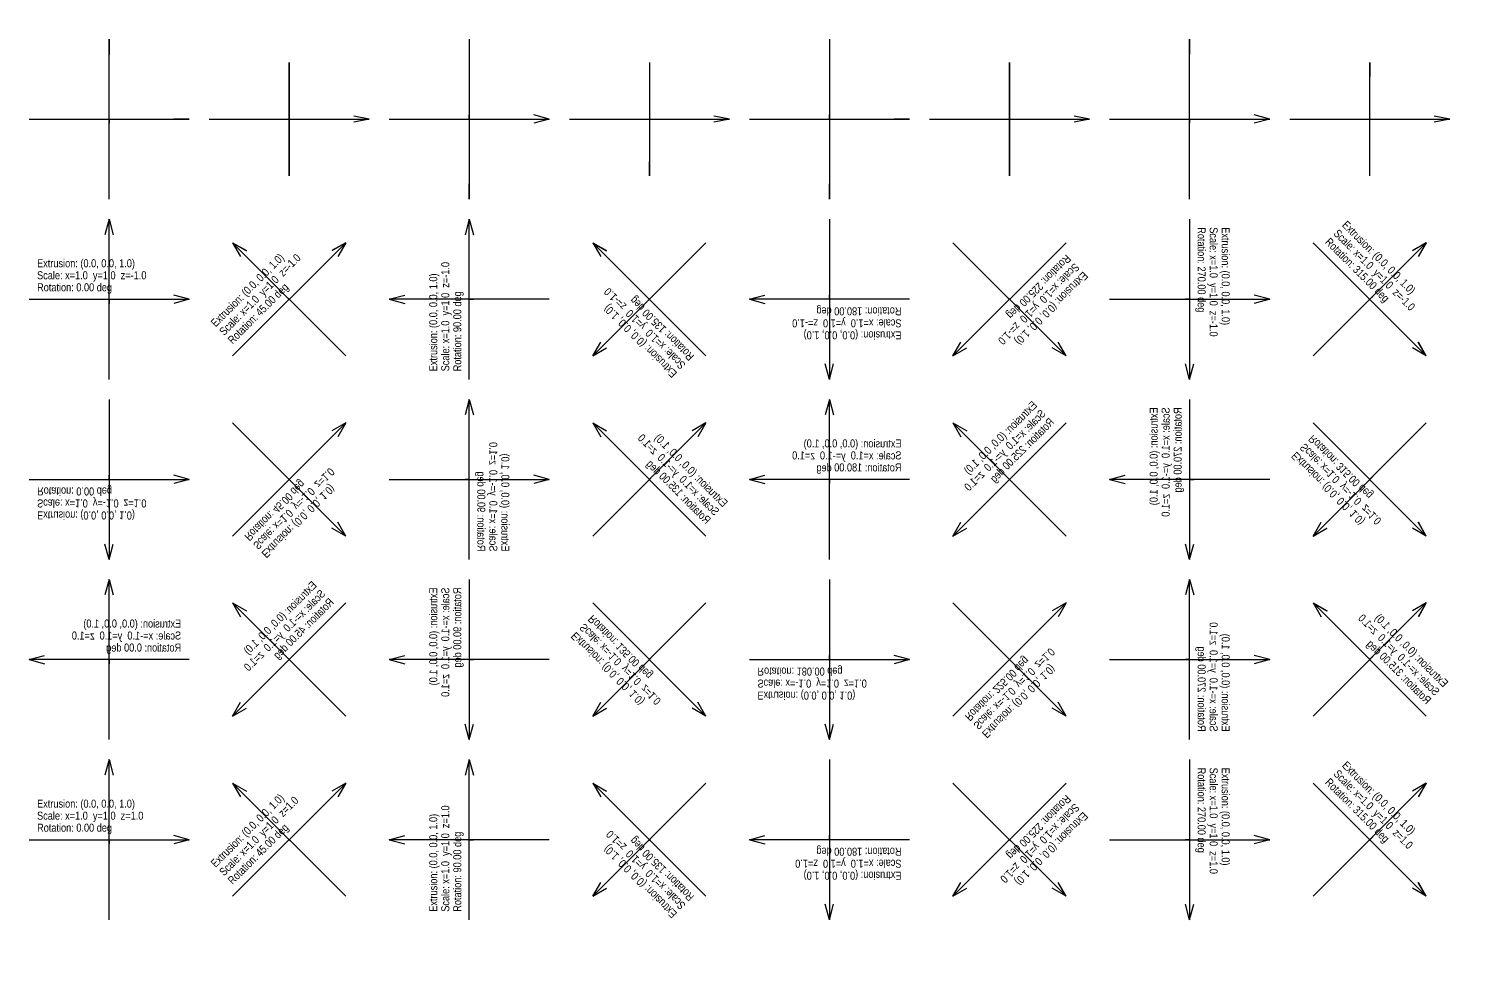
# Model space of a CAD drawing. Header units: metres. Extents: x -2 to 34, y -3 to 106.
# Drawn here: x -2 to 34.33, y -2.83 to 20.25 of the extents above; entities that cross this region are included whole.
import ezdxf

# ---------------------------------------------------------------- set-up
doc = ezdxf.new("R2010")
doc.units = ezdxf.units.M
for name, color, linetype in [('ARROWS', 7, 'Continuous'), ('CONFIG', 7, 'Continuous'), ('EXPLODE', 7, 'Continuous')]:
    doc.layers.add(name, color=color, linetype=linetype)
doc.styles.add('CONFIG', font='OpenSansCondensed-Light.ttf')

# ---------------------------------------------------------------- blocks, each defined once
blk = doc.blocks.new('BASE')
at = {"layer": 'ARROWS', "color": 3}
for p, q in [((0, 2), (-0.104, 1.614)), ((0, -2), (0, 2)), ((0, 2), (0.104, 1.614))]:
    blk.add_line(p, q, dxfattribs=at)
at = {"layer": 'ARROWS', "color": 1}
for p, q in [((-2, 0), (2, 0)), ((2, 0), (1.614, 0.104)), ((2, 0), (1.614, -0.104))]:
    blk.add_line(p, q, dxfattribs=at)
at = {"layer": 'ARROWS', "color": 5}
for p, q in [((0, 0, 2), (0, 0.104, 1.614)), ((0, 0, -2), (0, 0, 2)), ((0, 0, 2), (0, -0.104, 1.614))]:
    blk.add_line(p, q, dxfattribs=at)
at = {"style": 'CONFIG'}
for tag, p in [('EXTRUSION', (-1.8, 0.8)), ('SCALE', (-1.8, 0.5)), ('ROTATION', (-1.8, 0.2))]:
    blk.add_attdef(tag, p, '', height=0.2, dxfattribs=at)

msp = doc.modelspace()

# ---------------------------------------------------------------- linework, layer by layer
at = {"layer": 'EXPLODE', "color": 6}
for p, q in [((0, 16), (0, 20)), ((0, 20), (0, 19.614, 0.104)), ((0, 20), (0, 19.614, -0.104)), ((9, 20), (9, 16)), ((18, 20), (18, 16)), ((27, 16), (27, 20)), ((27, 20), (27, 19.614, 0.104)), ((27, 20), (27, 19.614, -0.104)), ((4.5, 16.586, -1.414), (4.5, 19.414, 1.414)), ((4.5, 19.414, 1.414), (4.5, 19.068, 1.214)), ((4.5, 19.414, 1.414), (4.5, 19.214, 1.068)), ((4.5, 19.414, -1.414), (4.5, 16.586, 1.414)), ((13.5, 19.414, -1.414), (13.5, 16.586, 1.414)), ((13.5, 19.414, 1.414), (13.5, 16.586, -1.414)), ((22.5, 19.414, 1.414), (22.5, 16.586, -1.414)), ((22.5, 16.586, 1.414), (22.5, 19.414, -1.414)), ((22.5, 19.414, -1.414), (22.5, 19.214, -1.068)), ((22.5, 19.414, -1.414), (22.5, 19.068, -1.214)), ((31.5, 16.586, 1.414), (31.5, 19.414, -1.414)), ((31.5, 19.414, -1.414), (31.5, 19.214, -1.068)), ((31.5, 19.414, -1.414), (31.5, 19.068, -1.214)), ((31.5, 16.586, -1.414), (31.5, 19.414, 1.414)), ((31.5, 19.414, 1.414), (31.5, 19.068, 1.214)), ((31.5, 19.414, 1.414), (31.5, 19.214, 1.068)), ((-2, 18), (2, 18)), ((0, 18, 2), (0, 18.104, 1.614)), ((0, 18, -2), (0, 18, 2)), ((0, 18, 2), (0, 17.896, 1.614)), ((2, 18), (1.614, 18, 0.104)), ((2, 18), (1.614, 18, -0.104)), ((2.5, 18), (6.5, 18)), ((6.5, 18), (6.114, 18.073, -0.073)), ((6.5, 18), (6.114, 17.927, 0.073)), ((7, 18), (11, 18)), ((9, 18, 2), (9, 18.104, 1.614)), ((9, 18, -2), (9, 18, 2)), ((9, 18, 2), (9, 17.896, 1.614)), ((11, 18), (10.614, 18.104)), ((11, 18), (10.614, 17.896)), ((11.5, 18), (15.5, 18)), ((15.5, 18), (15.114, 18.073, 0.073)), ((15.5, 18), (15.114, 17.927, -0.073)), ((16, 18), (20, 18)), ((18, 18, -2), (18, 18.104, -1.614)), ((18, 18, 2), (18, 18, -2)), ((18, 18, -2), (18, 17.896, -1.614)), ((20, 18), (19.614, 18, -0.104)), ((20, 18), (19.614, 18, 0.104)), ((20.5, 18), (24.5, 18)), ((24.5, 18), (24.114, 18.073, -0.073)), ((24.5, 18), (24.114, 17.927, 0.073)), ((25, 18), (29, 18)), ((27, 18, -2), (27, 18.104, -1.614)), ((27, 18, 2), (27, 18, -2)), ((27, 18, -2), (27, 17.896, -1.614)), ((29, 18), (28.614, 18.104)), ((29, 18), (28.614, 17.896)), ((29.5, 18), (33.5, 18)), ((33.5, 18), (33.114, 18.073, 0.073)), ((33.5, 18), (33.114, 17.927, -0.073)), ((4.5, 16.586, 1.414), (4.5, 16.932, 1.214)), ((4.5, 16.586, 1.414), (4.5, 16.786, 1.068)), ((13.5, 16.586, 1.414), (13.5, 16.932, 1.214)), ((13.5, 16.586, -1.414), (13.5, 16.932, -1.214)), ((13.5, 16.586, 1.414), (13.5, 16.786, 1.068)), ((13.5, 16.586, -1.414), (13.5, 16.786, -1.068)), ((22.5, 16.586, -1.414), (22.5, 16.932, -1.214)), ((22.5, 16.586, -1.414), (22.5, 16.786, -1.068)), ((9, 16), (9, 16.386, -0.104)), ((9, 16), (9, 16.386, 0.104)), ((18, 16), (18, 16.386, -0.104)), ((18, 16), (18, 16.386, 0.104)), ((0, 15.5), (-0.104, 15.114)), ((0, 11.5), (0, 15.5)), ((0, 15.5), (0.104, 15.114)), ((9, 15.5), (8.896, 15.114)), ((9, 11.5), (9, 15.5)), ((9, 15.5), (9.104, 15.114)), ((18, 15.5), (18, 11.5)), ((27, 15.5), (27, 11.5)), ((3.086, 12.086), (5.914, 14.914)), ((5.914, 12.086), (3.086, 14.914)), ((3.086, 14.914), (3.286, 14.568)), ((3.086, 14.914), (3.432, 14.714)), ((5.914, 14.914), (5.568, 14.714)), ((5.914, 14.914), (5.714, 14.568)), ((14.914, 12.086), (12.086, 14.914)), ((12.086, 14.914), (12.286, 14.568)), ((12.086, 14.914), (12.432, 14.714)), ((14.914, 14.914), (12.086, 12.086)), ((23.914, 14.914), (21.086, 12.086)), ((21.086, 14.914), (23.914, 12.086)), ((30.086, 14.914), (32.914, 12.086)), ((30.086, 12.086), (32.914, 14.914)), ((32.914, 14.914), (32.568, 14.714)), ((32.914, 14.914), (32.714, 14.568)), ((-2, 13.5), (2, 13.5)), ((0, 13.5, -2), (0, 13.604, -1.614)), ((0, 13.5, 2), (0, 13.5, -2)), ((0, 13.5, -2), (0, 13.396, -1.614)), ((2, 13.5), (1.614, 13.604)), ((2, 13.5), (1.614, 13.396)), ((4.5, 13.5, -2), (4.427, 13.573, -1.614)), ((4.5, 13.5, 2), (4.5, 13.5, -2)), ((4.5, 13.5, -2), (4.573, 13.427, -1.614)), ((7, 13.5), (7.386, 13.604)), ((11, 13.5), (7, 13.5)), ((7, 13.5), (7.386, 13.396)), ((9, 13.5, -2), (8.896, 13.5, -1.614)), ((9, 13.5, 2), (9, 13.5, -2)), ((9, 13.5, -2), (9.104, 13.5, -1.614)), ((13.5, 13.5, -2), (13.427, 13.427, -1.614)), ((13.5, 13.5, -2), (13.573, 13.573, -1.614)), ((13.5, 13.5, 2), (13.5, 13.5, -2)), ((16, 13.5), (16.386, 13.604)), ((20, 13.5), (16, 13.5)), ((16, 13.5), (16.386, 13.396)), ((18, 13.5, -2), (18, 13.604, -1.614)), ((18, 13.5, 2), (18, 13.5, -2)), ((18, 13.5, -2), (18, 13.396, -1.614)), ((22.5, 13.5, -2), (22.427, 13.573, -1.614)), ((22.5, 13.5, 2), (22.5, 13.5, -2)), ((22.5, 13.5, -2), (22.573, 13.427, -1.614)), ((25, 13.5), (29, 13.5)), ((27, 13.5, -2), (26.896, 13.5, -1.614)), ((27, 13.5, 2), (27, 13.5, -2)), ((27, 13.5, -2), (27.104, 13.5, -1.614)), ((29, 13.5), (28.614, 13.604)), ((29, 13.5), (28.614, 13.396)), ((31.5, 13.5, -2), (31.427, 13.427, -1.614)), ((31.5, 13.5, -2), (31.573, 13.573, -1.614)), ((31.5, 13.5, 2), (31.5, 13.5, -2)), ((12.086, 12.086), (12.286, 12.432)), ((21.086, 12.086), (21.286, 12.432)), ((23.914, 12.086), (23.714, 12.432)), ((32.914, 12.086), (32.714, 12.432)), ((12.086, 12.086), (12.432, 12.286)), ((21.086, 12.086), (21.432, 12.286)), ((23.914, 12.086), (23.568, 12.286)), ((32.914, 12.086), (32.568, 12.286)), ((18, 11.5), (17.896, 11.886)), ((18, 11.5), (18.104, 11.886)), ((27, 11.5), (26.896, 11.886)), ((27, 11.5), (27.104, 11.886)), ((0, 11), (0, 7)), ((9, 11), (8.896, 10.614)), ((9, 7), (9, 11)), ((9, 11), (9.104, 10.614)), ((18, 11), (17.896, 10.614)), ((18, 7), (18, 11)), ((18, 11), (18.104, 10.614)), ((27, 11), (27, 7)), ((3.086, 7.586), (5.914, 10.414)), ((3.086, 10.414), (5.914, 7.586)), ((5.914, 10.414), (5.568, 10.214)), ((5.914, 10.414), (5.714, 10.068)), ((14.914, 7.586), (12.086, 10.414)), ((12.086, 10.414), (12.432, 10.214)), ((12.086, 10.414), (12.286, 10.068)), ((12.086, 7.586), (14.914, 10.414)), ((14.914, 10.414), (14.568, 10.214)), ((14.914, 10.414), (14.714, 10.068)), ((23.914, 10.414), (21.086, 7.586)), ((23.914, 7.586), (21.086, 10.414)), ((21.086, 10.414), (21.432, 10.214)), ((21.086, 10.414), (21.286, 10.068)), ((30.086, 10.414), (32.914, 7.586)), ((32.914, 10.414), (30.086, 7.586)), ((0, 9, 2), (0, 9.104, 1.614)), ((2, 9), (1.614, 9.104)), ((11, 9), (10.614, 9.104)), ((16, 9), (16.386, 9.104)), ((18, 9, 2), (18, 9.104, 1.614)), ((25, 9), (25.386, 9.104)), ((-2, 9), (2, 9)), ((0, 9, -2), (0, 9, 2)), ((0, 9, 2), (0, 8.896, 1.614)), ((2, 9), (1.614, 8.896)), ((4.5, 9, 2), (4.427, 9.073, 1.614)), ((4.5, 9, -2), (4.5, 9, 2)), ((4.5, 9, 2), (4.573, 8.927, 1.614)), ((7, 9), (11, 9)), ((9, 9, 2), (8.896, 9, 1.614)), ((9, 9, -2), (9, 9, 2)), ((9, 9, 2), (9.104, 9, 1.614)), ((11, 9), (10.614, 8.896)), ((13.5, 9, 2), (13.427, 8.927, 1.614)), ((13.5, 9, 2), (13.573, 9.073, 1.614)), ((13.5, 9, -2), (13.5, 9, 2)), ((20, 9), (16, 9)), ((16, 9), (16.386, 8.896)), ((18, 9, -2), (18, 9, 2)), ((18, 9, 2), (18, 8.896, 1.614)), ((22.5, 9, 2), (22.427, 9.073, 1.614)), ((22.5, 9, -2), (22.5, 9, 2)), ((22.5, 9, 2), (22.573, 8.927, 1.614)), ((29, 9), (25, 9)), ((25, 9), (25.386, 8.896)), ((27, 9, 2), (26.896, 9, 1.614)), ((27, 9, -2), (27, 9, 2)), ((27, 9, 2), (27.104, 9, 1.614)), ((31.5, 9, 2), (31.427, 8.927, 1.614)), ((31.5, 9, 2), (31.573, 9.073, 1.614)), ((31.5, 9, -2), (31.5, 9, 2)), ((5.914, 7.586), (5.568, 7.786)), ((5.914, 7.586), (5.714, 7.932)), ((21.086, 7.586), (21.286, 7.932)), ((21.086, 7.586), (21.432, 7.786)), ((30.086, 7.586), (30.286, 7.932)), ((30.086, 7.586), (30.432, 7.786)), ((32.914, 7.586), (32.568, 7.786)), ((32.914, 7.586), (32.714, 7.932)), ((0, 7), (-0.104, 7.386)), ((0, 7), (0.104, 7.386)), ((27, 7), (26.896, 7.386)), ((27, 7), (27.104, 7.386)), ((0, 6.5), (-0.104, 6.114)), ((0, 2.5), (0, 6.5)), ((0, 6.5), (0.104, 6.114)), ((9, 6.5), (9, 2.5)), ((18, 6.5), (18, 2.5)), ((27, 6.5), (26.896, 6.114)), ((27, 2.5), (27, 6.5)), ((27, 6.5), (27.104, 6.114)), ((5.914, 5.914), (3.086, 3.086)), ((5.914, 3.086), (3.086, 5.914)), ((3.086, 5.914), (3.432, 5.714)), ((3.086, 5.914), (3.286, 5.568)), ((12.086, 5.914), (14.914, 3.086)), ((14.914, 5.914), (12.086, 3.086)), ((21.086, 3.086), (23.914, 5.914)), ((21.086, 5.914), (23.914, 3.086)), ((23.914, 5.914), (23.568, 5.714)), ((23.914, 5.914), (23.714, 5.568)), ((32.914, 3.086), (30.086, 5.914)), ((30.086, 5.914), (30.432, 5.714)), ((30.086, 5.914), (30.286, 5.568)), ((30.086, 3.086), (32.914, 5.914)), ((32.914, 5.914), (32.568, 5.714)), ((32.914, 5.914), (32.714, 5.568)), ((-2, 4.5), (-1.614, 4.604)), ((2, 4.5), (-2, 4.5)), ((-2, 4.5), (-1.614, 4.396)), ((0, 4.5, 2), (0, 4.604, 1.614)), ((0, 4.5, -2), (0, 4.5, 2)), ((0, 4.5, 2), (0, 4.396, 1.614)), ((4.5, 4.5, 2), (4.427, 4.573, 1.614)), ((4.5, 4.5, -2), (4.5, 4.5, 2)), ((4.5, 4.5, 2), (4.573, 4.427, 1.614)), ((7, 4.5), (7.386, 4.604)), ((11, 4.5), (7, 4.5)), ((7, 4.5), (7.386, 4.396)), ((9, 4.5, 2), (8.896, 4.5, 1.614)), ((9, 4.5, -2), (9, 4.5, 2)), ((9, 4.5, 2), (9.104, 4.5, 1.614)), ((13.5, 4.5, 2), (13.427, 4.427, 1.614)), ((13.5, 4.5, 2), (13.573, 4.573, 1.614)), ((13.5, 4.5, -2), (13.5, 4.5, 2)), ((16, 4.5), (20, 4.5)), ((18, 4.5, 2), (18, 4.604, 1.614)), ((18, 4.5, -2), (18, 4.5, 2)), ((18, 4.5, 2), (18, 4.396, 1.614)), ((20, 4.5), (19.614, 4.604)), ((20, 4.5), (19.614, 4.396)), ((22.5, 4.5, 2), (22.427, 4.573, 1.614)), ((22.5, 4.5, -2), (22.5, 4.5, 2)), ((22.5, 4.5, 2), (22.573, 4.427, 1.614)), ((25, 4.5), (29, 4.5)), ((27, 4.5, 2), (26.896, 4.5, 1.614)), ((27, 4.5, -2), (27, 4.5, 2)), ((27, 4.5, 2), (27.104, 4.5, 1.614)), ((29, 4.5), (28.614, 4.604)), ((29, 4.5), (28.614, 4.396)), ((31.5, 4.5, 2), (31.427, 4.427, 1.614)), ((31.5, 4.5, 2), (31.573, 4.573, 1.614)), ((31.5, 4.5, -2), (31.5, 4.5, 2)), ((3.086, 3.086), (3.286, 3.432)), ((3.086, 3.086), (3.432, 3.286)), ((12.086, 3.086), (12.286, 3.432)), ((12.086, 3.086), (12.432, 3.286)), ((14.914, 3.086), (14.568, 3.286)), ((14.914, 3.086), (14.714, 3.432)), ((23.914, 3.086), (23.568, 3.286)), ((23.914, 3.086), (23.714, 3.432)), ((9, 2.5), (8.896, 2.886)), ((9, 2.5), (9.104, 2.886)), ((18, 2.5), (17.896, 2.886)), ((18, 2.5), (18.104, 2.886)), ((0, 2), (-0.104, 1.614)), ((0, -2), (0, 2)), ((0, 2), (0.104, 1.614)), ((9, 2), (8.896, 1.614)), ((9, -2), (9, 2)), ((9, 2), (9.104, 1.614)), ((18, 2), (18, -2)), ((27, 2), (27, -2)), ((3.086, -1.414), (5.914, 1.414)), ((5.914, -1.414), (3.086, 1.414)), ((3.086, 1.414), (3.286, 1.068)), ((3.086, 1.414), (3.432, 1.214)), ((5.914, 1.414), (5.568, 1.214)), ((5.914, 1.414), (5.714, 1.068)), ((14.914, -1.414), (12.086, 1.414)), ((12.086, 1.414), (12.286, 1.068)), ((12.086, 1.414), (12.432, 1.214)), ((14.914, 1.414), (12.086, -1.414)), ((23.914, 1.414), (21.086, -1.414)), ((21.086, 1.414), (23.914, -1.414)), ((30.086, 1.414), (32.914, -1.414)), ((30.086, -1.414), (32.914, 1.414)), ((32.914, 1.414), (32.568, 1.214)), ((32.914, 1.414), (32.714, 1.068)), ((-2, 0), (2, 0)), ((0, 0, 2), (0, 0.104, 1.614)), ((0, 0, -2), (0, 0, 2)), ((0, 0, 2), (0, -0.104, 1.614)), ((2, 0), (1.614, 0.104)), ((2, 0), (1.614, -0.104)), ((4.5, 0, 2), (4.427, 0.073, 1.614)), ((4.5, 0, -2), (4.5, 0, 2)), ((4.5, 0, 2), (4.573, -0.073, 1.614)), ((7, 0), (7.386, 0.104)), ((11, 0), (7, 0)), ((7, 0), (7.386, -0.104)), ((9, 0, 2), (8.896, 0, 1.614)), ((9, 0, -2), (9, 0, 2)), ((9, 0, 2), (9.104, 0, 1.614)), ((13.5, 0, 2), (13.427, -0.073, 1.614)), ((13.5, 0, 2), (13.573, 0.073, 1.614)), ((13.5, 0, -2), (13.5, 0, 2)), ((16, 0), (16.386, 0.104)), ((20, 0), (16, 0)), ((16, 0), (16.386, -0.104)), ((18, 0, 2), (18, 0.104, 1.614)), ((18, 0, -2), (18, 0, 2)), ((18, 0, 2), (18, -0.104, 1.614)), ((22.5, 0, 2), (22.427, 0.073, 1.614)), ((22.5, 0, -2), (22.5, 0, 2)), ((25, 0), (29, 0)), ((27, 0, -2), (27, 0, 2)), ((29, 0), (28.614, 0.104)), ((31.5, 0, 2), (31.573, 0.073, 1.614)), ((31.5, 0, -2), (31.5, 0, 2)), ((22.5, 0, 2), (22.573, -0.073, 1.614)), ((27, 0, 2), (26.896, 0, 1.614)), ((27, 0, 2), (27.104, 0, 1.614)), ((29, 0), (28.614, -0.104)), ((31.5, 0, 2), (31.427, -0.073, 1.614)), ((12.086, -1.414), (12.286, -1.068)), ((21.086, -1.414), (21.286, -1.068)), ((23.914, -1.414), (23.714, -1.068)), ((32.914, -1.414), (32.714, -1.068)), ((12.086, -1.414), (12.432, -1.214)), ((21.086, -1.414), (21.432, -1.214)), ((23.914, -1.414), (23.568, -1.214)), ((32.914, -1.414), (32.568, -1.214)), ((18, -2), (17.896, -1.614)), ((18, -2), (18.104, -1.614)), ((27, -2), (26.896, -1.614)), ((27, -2), (27.104, -1.614))]:
    msp.add_line(p, q, dxfattribs=at)

# ---------------------------------------------------------------- block references
at = {"layer": 'CONFIG', "extrusion": (1, 0, 0)}
ref = msp.add_blockref('BASE', (22.5, 0, 4.5), dxfattribs=dict(at, xscale=-1, rotation=45))
ref.add_attrib('ROTATION', 'Rotation: 45.00 deg', (-23.631, 1.414, -4.5), dxfattribs={"layer": '0', "extrusion": (-1, 0, 0), "height": 0.2, "rotation": -45, "style": 'CONFIG'})
ref.add_attrib('SCALE', 'Scale: x=-1.0  y=1.0  z=1.0', (-23.419, 1.626, -4.5), dxfattribs={"layer": '0', "extrusion": (-1, 0, 0), "height": 0.2, "rotation": -45, "style": 'CONFIG'})
ref.add_attrib('EXTRUSION', 'Extrusion: (1.0, 0.0, 0.0)', (-23.207, 1.838, -4.5), dxfattribs={"layer": '0', "extrusion": (-1, 0, 0), "height": 0.2, "rotation": -45, "style": 'CONFIG'})
ref = msp.add_blockref('BASE', (22.5, 0, 13.5), dxfattribs=dict(at, xscale=-1, rotation=135))
ref.add_attrib('ROTATION', 'Rotation: 135.00 deg', (-21.086, 1.131, -13.5), dxfattribs={"layer": '0', "extrusion": (-1, 0, 0), "height": 0.2, "rotation": -135, "style": 'CONFIG'})
ref.add_attrib('SCALE', 'Scale: x=-1.0  y=1.0  z=1.0', (-20.874, 0.919, -13.5), dxfattribs={"layer": '0', "extrusion": (-1, 0, 0), "height": 0.2, "rotation": -135, "style": 'CONFIG'})
ref.add_attrib('EXTRUSION', 'Extrusion: (1.0, 0.0, 0.0)', (-20.662, 0.707, -13.5), dxfattribs={"layer": '0', "extrusion": (-1, 0, 0), "height": 0.2, "rotation": -135, "style": 'CONFIG'})
ref = msp.add_blockref('BASE', (22.5, 0, 22.5), dxfattribs=dict(at, xscale=-1, rotation=225))
ref.add_attrib('ROTATION', 'Rotation: 225.00 deg', (-21.369, -1.414, -22.5), dxfattribs={"layer": '0', "extrusion": (-1, 0, 0), "height": 0.2, "rotation": 135, "style": 'CONFIG'})
ref.add_attrib('SCALE', 'Scale: x=-1.0  y=1.0  z=1.0', (-21.581, -1.626, -22.5), dxfattribs={"layer": '0', "extrusion": (-1, 0, 0), "height": 0.2, "rotation": 135, "style": 'CONFIG'})
ref.add_attrib('EXTRUSION', 'Extrusion: (1.0, 0.0, 0.0)', (-21.793, -1.838, -22.5), dxfattribs={"layer": '0', "extrusion": (-1, 0, 0), "height": 0.2, "rotation": 135, "style": 'CONFIG'})
ref = msp.add_blockref('BASE', (22.5, 0, 31.5), dxfattribs=dict(at, xscale=-1, rotation=315))
ref.add_attrib('ROTATION', 'Rotation: 315.00 deg', (-23.914, -1.131, -31.5), dxfattribs={"layer": '0', "extrusion": (-1, 0, 0), "height": 0.2, "rotation": 45, "style": 'CONFIG'})
ref.add_attrib('SCALE', 'Scale: x=-1.0  y=1.0  z=1.0', (-24.126, -0.919, -31.5), dxfattribs={"layer": '0', "extrusion": (-1, 0, 0), "height": 0.2, "rotation": 45, "style": 'CONFIG'})
ref.add_attrib('EXTRUSION', 'Extrusion: (1.0, 0.0, 0.0)', (-24.338, -0.707, -31.5), dxfattribs={"layer": '0', "extrusion": (-1, 0, 0), "height": 0.2, "rotation": 45, "style": 'CONFIG'})
ref = msp.add_blockref('BASE', (18, 0, 4.5), dxfattribs=dict(at, rotation=45))
ref.add_attrib('ROTATION', 'Rotation: 45.00 deg', (16.586, -1.131, 4.5), dxfattribs={"layer": '0', "extrusion": (1, 0, 0), "height": 0.2, "rotation": 45, "style": 'CONFIG'})
ref.add_attrib('SCALE', 'Scale: x=1.0  y=1.0  z=1.0', (16.374, -0.919, 4.5), dxfattribs={"layer": '0', "extrusion": (1, 0, 0), "height": 0.2, "rotation": 45, "style": 'CONFIG'})
ref.add_attrib('EXTRUSION', 'Extrusion: (1.0, 0.0, 0.0)', (16.162, -0.707, 4.5), dxfattribs={"layer": '0', "extrusion": (1, 0, 0), "height": 0.2, "rotation": 45, "style": 'CONFIG'})
ref = msp.add_blockref('BASE', (18, 0, 13.5), dxfattribs=dict(at, rotation=135))
ref.add_attrib('ROTATION', 'Rotation: 135.00 deg', (19.131, -1.414, 13.5), dxfattribs={"layer": '0', "extrusion": (1, 0, 0), "height": 0.2, "rotation": 135, "style": 'CONFIG'})
ref.add_attrib('SCALE', 'Scale: x=1.0  y=1.0  z=1.0', (18.919, -1.626, 13.5), dxfattribs={"layer": '0', "extrusion": (1, 0, 0), "height": 0.2, "rotation": 135, "style": 'CONFIG'})
ref.add_attrib('EXTRUSION', 'Extrusion: (1.0, 0.0, 0.0)', (18.707, -1.838, 13.5), dxfattribs={"layer": '0', "extrusion": (1, 0, 0), "height": 0.2, "rotation": 135, "style": 'CONFIG'})
ref = msp.add_blockref('BASE', (18, 0, 22.5), dxfattribs=dict(at, rotation=225))
ref.add_attrib('ROTATION', 'Rotation: 225.00 deg', (19.414, 1.131, 22.5), dxfattribs={"layer": '0', "extrusion": (1, 0, 0), "height": 0.2, "rotation": -135, "style": 'CONFIG'})
ref.add_attrib('SCALE', 'Scale: x=1.0  y=1.0  z=1.0', (19.626, 0.919, 22.5), dxfattribs={"layer": '0', "extrusion": (1, 0, 0), "height": 0.2, "rotation": -135, "style": 'CONFIG'})
ref.add_attrib('EXTRUSION', 'Extrusion: (1.0, 0.0, 0.0)', (19.838, 0.707, 22.5), dxfattribs={"layer": '0', "extrusion": (1, 0, 0), "height": 0.2, "rotation": -135, "style": 'CONFIG'})
ref = msp.add_blockref('BASE', (18, 0, 31.5), dxfattribs=dict(at, rotation=315))
ref.add_attrib('ROTATION', 'Rotation: 315.00 deg', (16.869, 1.414, 31.5), dxfattribs={"layer": '0', "extrusion": (1, 0, 0), "height": 0.2, "rotation": -45, "style": 'CONFIG'})
ref.add_attrib('SCALE', 'Scale: x=1.0  y=1.0  z=1.0', (17.081, 1.626, 31.5), dxfattribs={"layer": '0', "extrusion": (1, 0, 0), "height": 0.2, "rotation": -45, "style": 'CONFIG'})
ref.add_attrib('EXTRUSION', 'Extrusion: (1.0, 0.0, 0.0)', (17.293, 1.838, 31.5), dxfattribs={"layer": '0', "extrusion": (1, 0, 0), "height": 0.2, "rotation": -45, "style": 'CONFIG'})
ref = msp.add_blockref('BASE', (18, 0), dxfattribs=at)
ref.add_attrib('ROTATION', 'Rotation: 0.00 deg', (16.2, 0.2), dxfattribs={"layer": '0', "extrusion": (1, 0, 0), "height": 0.2, "style": 'CONFIG'})
ref.add_attrib('SCALE', 'Scale: x=1.0  y=1.0  z=1.0', (16.2, 0.5), dxfattribs={"layer": '0', "extrusion": (1, 0, 0), "height": 0.2, "style": 'CONFIG'})
ref.add_attrib('EXTRUSION', 'Extrusion: (1.0, 0.0, 0.0)', (16.2, 0.8), dxfattribs={"layer": '0', "extrusion": (1, 0, 0), "height": 0.2, "style": 'CONFIG'})
ref = msp.add_blockref('BASE', (18, 0, 9), dxfattribs=dict(at, rotation=90))
ref.add_attrib('ROTATION', 'Rotation: 90.00 deg', (17.8, -1.8, 9), dxfattribs={"layer": '0', "extrusion": (1, 0, 0), "height": 0.2, "rotation": 90, "style": 'CONFIG'})
ref.add_attrib('SCALE', 'Scale: x=1.0  y=1.0  z=1.0', (17.5, -1.8, 9), dxfattribs={"layer": '0', "extrusion": (1, 0, 0), "height": 0.2, "rotation": 90, "style": 'CONFIG'})
ref.add_attrib('EXTRUSION', 'Extrusion: (1.0, 0.0, 0.0)', (17.2, -1.8, 9), dxfattribs={"layer": '0', "extrusion": (1, 0, 0), "height": 0.2, "rotation": 90, "style": 'CONFIG'})
ref = msp.add_blockref('BASE', (18, 0, 18), dxfattribs=dict(at, rotation=180))
ref.add_attrib('ROTATION', 'Rotation: 180.00 deg', (19.8, -0.2, 18), dxfattribs={"layer": '0', "extrusion": (1, 0, 0), "height": 0.2, "rotation": 180, "style": 'CONFIG'})
ref.add_attrib('SCALE', 'Scale: x=1.0  y=1.0  z=1.0', (19.8, -0.5, 18), dxfattribs={"layer": '0', "extrusion": (1, 0, 0), "height": 0.2, "rotation": 180, "style": 'CONFIG'})
ref.add_attrib('EXTRUSION', 'Extrusion: (1.0, 0.0, 0.0)', (19.8, -0.8, 18), dxfattribs={"layer": '0', "extrusion": (1, 0, 0), "height": 0.2, "rotation": 180, "style": 'CONFIG'})
ref = msp.add_blockref('BASE', (18, 0, 27), dxfattribs=dict(at, rotation=270))
ref.add_attrib('ROTATION', 'Rotation: 270.00 deg', (18.2, 1.8, 27), dxfattribs={"layer": '0', "extrusion": (1, 0, 0), "height": 0.2, "rotation": -90, "style": 'CONFIG'})
ref.add_attrib('SCALE', 'Scale: x=1.0  y=1.0  z=1.0', (18.5, 1.8, 27), dxfattribs={"layer": '0', "extrusion": (1, 0, 0), "height": 0.2, "rotation": -90, "style": 'CONFIG'})
ref.add_attrib('EXTRUSION', 'Extrusion: (1.0, 0.0, 0.0)', (18.8, 1.8, 27), dxfattribs={"layer": '0', "extrusion": (1, 0, 0), "height": 0.2, "rotation": -90, "style": 'CONFIG'})
at = {"layer": 'CONFIG', "zscale": -1}
for p, rotation, values in [((4.5, 13.5), 45, {'ROTATION': 'Rotation: 45.00 deg', 'SCALE': 'Scale: x=1.0  y=1.0  z=-1.0', 'EXTRUSION': 'Extrusion: (0.0, 0.0, 1.0)'}), ((13.5, 13.5), 135, {'ROTATION': 'Rotation: 135.00 deg', 'SCALE': 'Scale: x=1.0  y=1.0  z=-1.0', 'EXTRUSION': 'Extrusion: (0.0, 0.0, 1.0)'}), ((22.5, 13.5), 225, {'ROTATION': 'Rotation: 225.00 deg', 'SCALE': 'Scale: x=1.0  y=1.0  z=-1.0', 'EXTRUSION': 'Extrusion: (0.0, 0.0, 1.0)'}), ((31.5, 13.5), 315, {'ROTATION': 'Rotation: 315.00 deg', 'SCALE': 'Scale: x=1.0  y=1.0  z=-1.0', 'EXTRUSION': 'Extrusion: (0.0, 0.0, 1.0)'}), ((9, 13.5), 90, {'ROTATION': 'Rotation: 90.00 deg', 'SCALE': 'Scale: x=1.0  y=1.0  z=-1.0', 'EXTRUSION': 'Extrusion: (0.0, 0.0, 1.0)'}), ((18, 13.5), 180, {'ROTATION': 'Rotation: 180.00 deg', 'SCALE': 'Scale: x=1.0  y=1.0  z=-1.0', 'EXTRUSION': 'Extrusion: (0.0, 0.0, 1.0)'}), ((27, 13.5), 270, {'ROTATION': 'Rotation: 270.00 deg', 'SCALE': 'Scale: x=1.0  y=1.0  z=-1.0', 'EXTRUSION': 'Extrusion: (0.0, 0.0, 1.0)'})]:
    msp.add_blockref('BASE', p, dxfattribs=dict(at, rotation=rotation)).add_auto_attribs(values)
msp.add_blockref('BASE', (0, 13.5), dxfattribs=at).add_auto_attribs({'ROTATION': 'Rotation: 0.00 deg', 'SCALE': 'Scale: x=1.0  y=1.0  z=-1.0', 'EXTRUSION': 'Extrusion: (0.0, 0.0, 1.0)'})
at = {"layer": 'CONFIG'}
ref = msp.add_blockref('BASE', (4.5, 9), dxfattribs=dict(at, yscale=-1, rotation=45))
ref.add_attrib('ROTATION', 'Rotation: 45.00 deg', (-3.369, 7.586), dxfattribs={"layer": '0', "extrusion": (0, 0, -1), "height": 0.2, "rotation": 135, "style": 'CONFIG'})
ref.add_attrib('SCALE', 'Scale: x=1.0  y=-1.0  z=1.0', (-3.581, 7.374), dxfattribs={"layer": '0', "extrusion": (0, 0, -1), "height": 0.2, "rotation": 135, "style": 'CONFIG'})
ref.add_attrib('EXTRUSION', 'Extrusion: (0.0, 0.0, 1.0)', (-3.793, 7.162), dxfattribs={"layer": '0', "extrusion": (0, 0, -1), "height": 0.2, "rotation": 135, "style": 'CONFIG'})
ref = msp.add_blockref('BASE', (13.5, 9), dxfattribs=dict(at, yscale=-1, rotation=135))
ref.add_attrib('ROTATION', 'Rotation: 135.00 deg', (-14.914, 7.869), dxfattribs={"layer": '0', "extrusion": (0, 0, -1), "height": 0.2, "rotation": 45, "style": 'CONFIG'})
ref.add_attrib('SCALE', 'Scale: x=1.0  y=-1.0  z=1.0', (-15.126, 8.081), dxfattribs={"layer": '0', "extrusion": (0, 0, -1), "height": 0.2, "rotation": 45, "style": 'CONFIG'})
ref.add_attrib('EXTRUSION', 'Extrusion: (0.0, 0.0, 1.0)', (-15.338, 8.293), dxfattribs={"layer": '0', "extrusion": (0, 0, -1), "height": 0.2, "rotation": 45, "style": 'CONFIG'})
ref = msp.add_blockref('BASE', (22.5, 9), dxfattribs=dict(at, yscale=-1, rotation=225))
ref.add_attrib('ROTATION', 'Rotation: 225.00 deg', (-23.631, 10.414), dxfattribs={"layer": '0', "extrusion": (0, 0, -1), "height": 0.2, "rotation": -45, "style": 'CONFIG'})
ref.add_attrib('SCALE', 'Scale: x=1.0  y=-1.0  z=1.0', (-23.419, 10.626), dxfattribs={"layer": '0', "extrusion": (0, 0, -1), "height": 0.2, "rotation": -45, "style": 'CONFIG'})
ref.add_attrib('EXTRUSION', 'Extrusion: (0.0, 0.0, 1.0)', (-23.207, 10.838), dxfattribs={"layer": '0', "extrusion": (0, 0, -1), "height": 0.2, "rotation": -45, "style": 'CONFIG'})
ref = msp.add_blockref('BASE', (31.5, 9), dxfattribs=dict(at, yscale=-1, rotation=315))
ref.add_attrib('ROTATION', 'Rotation: 315.00 deg', (-30.086, 10.131), dxfattribs={"layer": '0', "extrusion": (0, 0, -1), "height": 0.2, "rotation": -135, "style": 'CONFIG'})
ref.add_attrib('SCALE', 'Scale: x=1.0  y=-1.0  z=1.0', (-29.874, 9.919), dxfattribs={"layer": '0', "extrusion": (0, 0, -1), "height": 0.2, "rotation": -135, "style": 'CONFIG'})
ref.add_attrib('EXTRUSION', 'Extrusion: (0.0, 0.0, 1.0)', (-29.662, 9.707), dxfattribs={"layer": '0', "extrusion": (0, 0, -1), "height": 0.2, "rotation": -135, "style": 'CONFIG'})
ref = msp.add_blockref('BASE', (0, 9), dxfattribs=dict(at, yscale=-1))
ref.add_attrib('ROTATION', 'Rotation: 0.00 deg', (1.8, 8.8), dxfattribs={"layer": '0', "extrusion": (0, 0, -1), "height": 0.2, "rotation": 180, "style": 'CONFIG'})
ref.add_attrib('SCALE', 'Scale: x=1.0  y=-1.0  z=1.0', (1.8, 8.5), dxfattribs={"layer": '0', "extrusion": (0, 0, -1), "height": 0.2, "rotation": 180, "style": 'CONFIG'})
ref.add_attrib('EXTRUSION', 'Extrusion: (0.0, 0.0, 1.0)', (1.8, 8.2), dxfattribs={"layer": '0', "extrusion": (0, 0, -1), "height": 0.2, "rotation": 180, "style": 'CONFIG'})
ref = msp.add_blockref('BASE', (9, 9), dxfattribs=dict(at, yscale=-1, rotation=90))
ref.add_attrib('ROTATION', 'Rotation: 90.00 deg', (-9.2, 7.2), dxfattribs={"layer": '0', "extrusion": (0, 0, -1), "height": 0.2, "rotation": 90, "style": 'CONFIG'})
ref.add_attrib('SCALE', 'Scale: x=1.0  y=-1.0  z=1.0', (-9.5, 7.2), dxfattribs={"layer": '0', "extrusion": (0, 0, -1), "height": 0.2, "rotation": 90, "style": 'CONFIG'})
ref.add_attrib('EXTRUSION', 'Extrusion: (0.0, 0.0, 1.0)', (-9.8, 7.2), dxfattribs={"layer": '0', "extrusion": (0, 0, -1), "height": 0.2, "rotation": 90, "style": 'CONFIG'})
ref = msp.add_blockref('BASE', (18, 9), dxfattribs=dict(at, yscale=-1, rotation=180))
ref.add_attrib('ROTATION', 'Rotation: 180.00 deg', (-19.8, 9.2), dxfattribs={"layer": '0', "extrusion": (0, 0, -1), "height": 0.2, "style": 'CONFIG'})
ref.add_attrib('SCALE', 'Scale: x=1.0  y=-1.0  z=1.0', (-19.8, 9.5), dxfattribs={"layer": '0', "extrusion": (0, 0, -1), "height": 0.2, "style": 'CONFIG'})
ref.add_attrib('EXTRUSION', 'Extrusion: (0.0, 0.0, 1.0)', (-19.8, 9.8), dxfattribs={"layer": '0', "extrusion": (0, 0, -1), "height": 0.2, "style": 'CONFIG'})
ref = msp.add_blockref('BASE', (27, 9), dxfattribs=dict(at, yscale=-1, rotation=270))
ref.add_attrib('ROTATION', 'Rotation: 270.00 deg', (-26.8, 10.8), dxfattribs={"layer": '0', "extrusion": (0, 0, -1), "height": 0.2, "rotation": -90, "style": 'CONFIG'})
ref.add_attrib('SCALE', 'Scale: x=1.0  y=-1.0  z=1.0', (-26.5, 10.8), dxfattribs={"layer": '0', "extrusion": (0, 0, -1), "height": 0.2, "rotation": -90, "style": 'CONFIG'})
ref.add_attrib('EXTRUSION', 'Extrusion: (0.0, 0.0, 1.0)', (-26.2, 10.8), dxfattribs={"layer": '0', "extrusion": (0, 0, -1), "height": 0.2, "rotation": -90, "style": 'CONFIG'})
ref = msp.add_blockref('BASE', (4.5, 4.5), dxfattribs=dict(at, xscale=-1, rotation=45))
ref.add_attrib('ROTATION', 'Rotation: 45.00 deg', (-5.631, 5.914), dxfattribs={"layer": '0', "extrusion": (0, 0, -1), "height": 0.2, "rotation": -45, "style": 'CONFIG'})
ref.add_attrib('SCALE', 'Scale: x=-1.0  y=1.0  z=1.0', (-5.419, 6.126), dxfattribs={"layer": '0', "extrusion": (0, 0, -1), "height": 0.2, "rotation": -45, "style": 'CONFIG'})
ref.add_attrib('EXTRUSION', 'Extrusion: (0.0, 0.0, 1.0)', (-5.207, 6.338), dxfattribs={"layer": '0', "extrusion": (0, 0, -1), "height": 0.2, "rotation": -45, "style": 'CONFIG'})
ref = msp.add_blockref('BASE', (13.5, 4.5), dxfattribs=dict(at, xscale=-1, rotation=135))
ref.add_attrib('ROTATION', 'Rotation: 135.00 deg', (-12.086, 5.631), dxfattribs={"layer": '0', "extrusion": (0, 0, -1), "height": 0.2, "rotation": -135, "style": 'CONFIG'})
ref.add_attrib('SCALE', 'Scale: x=-1.0  y=1.0  z=1.0', (-11.874, 5.419), dxfattribs={"layer": '0', "extrusion": (0, 0, -1), "height": 0.2, "rotation": -135, "style": 'CONFIG'})
ref.add_attrib('EXTRUSION', 'Extrusion: (0.0, 0.0, 1.0)', (-11.662, 5.207), dxfattribs={"layer": '0', "extrusion": (0, 0, -1), "height": 0.2, "rotation": -135, "style": 'CONFIG'})
ref = msp.add_blockref('BASE', (22.5, 4.5), dxfattribs=dict(at, xscale=-1, rotation=225))
ref.add_attrib('ROTATION', 'Rotation: 225.00 deg', (-21.369, 3.086), dxfattribs={"layer": '0', "extrusion": (0, 0, -1), "height": 0.2, "rotation": 135, "style": 'CONFIG'})
ref.add_attrib('SCALE', 'Scale: x=-1.0  y=1.0  z=1.0', (-21.581, 2.874), dxfattribs={"layer": '0', "extrusion": (0, 0, -1), "height": 0.2, "rotation": 135, "style": 'CONFIG'})
ref.add_attrib('EXTRUSION', 'Extrusion: (0.0, 0.0, 1.0)', (-21.793, 2.662), dxfattribs={"layer": '0', "extrusion": (0, 0, -1), "height": 0.2, "rotation": 135, "style": 'CONFIG'})
ref = msp.add_blockref('BASE', (31.5, 4.5), dxfattribs=dict(at, xscale=-1, rotation=315))
ref.add_attrib('ROTATION', 'Rotation: 315.00 deg', (-32.914, 3.369), dxfattribs={"layer": '0', "extrusion": (0, 0, -1), "height": 0.2, "rotation": 45, "style": 'CONFIG'})
ref.add_attrib('SCALE', 'Scale: x=-1.0  y=1.0  z=1.0', (-33.126, 3.581), dxfattribs={"layer": '0', "extrusion": (0, 0, -1), "height": 0.2, "rotation": 45, "style": 'CONFIG'})
ref.add_attrib('EXTRUSION', 'Extrusion: (0.0, 0.0, 1.0)', (-33.338, 3.793), dxfattribs={"layer": '0', "extrusion": (0, 0, -1), "height": 0.2, "rotation": 45, "style": 'CONFIG'})
ref = msp.add_blockref('BASE', (0, 4.5), dxfattribs=dict(at, xscale=-1))
ref.add_attrib('ROTATION', 'Rotation: 0.00 deg', (-1.8, 4.7), dxfattribs={"layer": '0', "extrusion": (0, 0, -1), "height": 0.2, "style": 'CONFIG'})
ref.add_attrib('SCALE', 'Scale: x=-1.0  y=1.0  z=1.0', (-1.8, 5), dxfattribs={"layer": '0', "extrusion": (0, 0, -1), "height": 0.2, "style": 'CONFIG'})
ref.add_attrib('EXTRUSION', 'Extrusion: (0.0, 0.0, 1.0)', (-1.8, 5.3), dxfattribs={"layer": '0', "extrusion": (0, 0, -1), "height": 0.2, "style": 'CONFIG'})
ref = msp.add_blockref('BASE', (9, 4.5), dxfattribs=dict(at, xscale=-1, rotation=90))
ref.add_attrib('ROTATION', 'Rotation: 90.00 deg', (-8.8, 6.3), dxfattribs={"layer": '0', "extrusion": (0, 0, -1), "height": 0.2, "rotation": -90, "style": 'CONFIG'})
ref.add_attrib('SCALE', 'Scale: x=-1.0  y=1.0  z=1.0', (-8.5, 6.3), dxfattribs={"layer": '0', "extrusion": (0, 0, -1), "height": 0.2, "rotation": -90, "style": 'CONFIG'})
ref.add_attrib('EXTRUSION', 'Extrusion: (0.0, 0.0, 1.0)', (-8.2, 6.3), dxfattribs={"layer": '0', "extrusion": (0, 0, -1), "height": 0.2, "rotation": -90, "style": 'CONFIG'})
ref = msp.add_blockref('BASE', (18, 4.5), dxfattribs=dict(at, xscale=-1, rotation=180))
ref.add_attrib('ROTATION', 'Rotation: 180.00 deg', (-16.2, 4.3), dxfattribs={"layer": '0', "extrusion": (0, 0, -1), "height": 0.2, "rotation": -180, "style": 'CONFIG'})
ref.add_attrib('SCALE', 'Scale: x=-1.0  y=1.0  z=1.0', (-16.2, 4), dxfattribs={"layer": '0', "extrusion": (0, 0, -1), "height": 0.2, "rotation": -180, "style": 'CONFIG'})
ref.add_attrib('EXTRUSION', 'Extrusion: (0.0, 0.0, 1.0)', (-16.2, 3.7), dxfattribs={"layer": '0', "extrusion": (0, 0, -1), "height": 0.2, "rotation": -180, "style": 'CONFIG'})
ref = msp.add_blockref('BASE', (27, 4.5), dxfattribs=dict(at, xscale=-1, rotation=270))
ref.add_attrib('ROTATION', 'Rotation: 270.00 deg', (-27.2, 2.7), dxfattribs={"layer": '0', "extrusion": (0, 0, -1), "height": 0.2, "rotation": 90, "style": 'CONFIG'})
ref.add_attrib('SCALE', 'Scale: x=-1.0  y=1.0  z=1.0', (-27.5, 2.7), dxfattribs={"layer": '0', "extrusion": (0, 0, -1), "height": 0.2, "rotation": 90, "style": 'CONFIG'})
ref.add_attrib('EXTRUSION', 'Extrusion: (0.0, 0.0, 1.0)', (-27.8, 2.7), dxfattribs={"layer": '0', "extrusion": (0, 0, -1), "height": 0.2, "rotation": 90, "style": 'CONFIG'})
for p, rotation, values in [((4.5, 0), 45, {'ROTATION': 'Rotation: 45.00 deg', 'SCALE': 'Scale: x=1.0  y=1.0  z=1.0', 'EXTRUSION': 'Extrusion: (0.0, 0.0, 1.0)'}), ((13.5, 0), 135, {'ROTATION': 'Rotation: 135.00 deg', 'SCALE': 'Scale: x=1.0  y=1.0  z=1.0', 'EXTRUSION': 'Extrusion: (0.0, 0.0, 1.0)'}), ((22.5, 0), 225, {'ROTATION': 'Rotation: 225.00 deg', 'SCALE': 'Scale: x=1.0  y=1.0  z=1.0', 'EXTRUSION': 'Extrusion: (0.0, 0.0, 1.0)'}), ((31.5, 0), 315, {'ROTATION': 'Rotation: 315.00 deg', 'SCALE': 'Scale: x=1.0  y=1.0  z=1.0', 'EXTRUSION': 'Extrusion: (0.0, 0.0, 1.0)'}), ((9, 0), 90, {'ROTATION': 'Rotation: 90.00 deg', 'SCALE': 'Scale: x=1.0  y=1.0  z=1.0', 'EXTRUSION': 'Extrusion: (0.0, 0.0, 1.0)'}), ((18, 0), 180, {'ROTATION': 'Rotation: 180.00 deg', 'SCALE': 'Scale: x=1.0  y=1.0  z=1.0', 'EXTRUSION': 'Extrusion: (0.0, 0.0, 1.0)'}), ((27, 0), 270, {'ROTATION': 'Rotation: 270.00 deg', 'SCALE': 'Scale: x=1.0  y=1.0  z=1.0', 'EXTRUSION': 'Extrusion: (0.0, 0.0, 1.0)'})]:
    msp.add_blockref('BASE', p, dxfattribs=dict(at, rotation=rotation)).add_auto_attribs(values)
msp.add_blockref('BASE', (0, 0), dxfattribs=at).add_auto_attribs({'ROTATION': 'Rotation: 0.00 deg', 'SCALE': 'Scale: x=1.0  y=1.0  z=1.0', 'EXTRUSION': 'Extrusion: (0.0, 0.0, 1.0)'})

doc.saveas('drawing.dxf')
